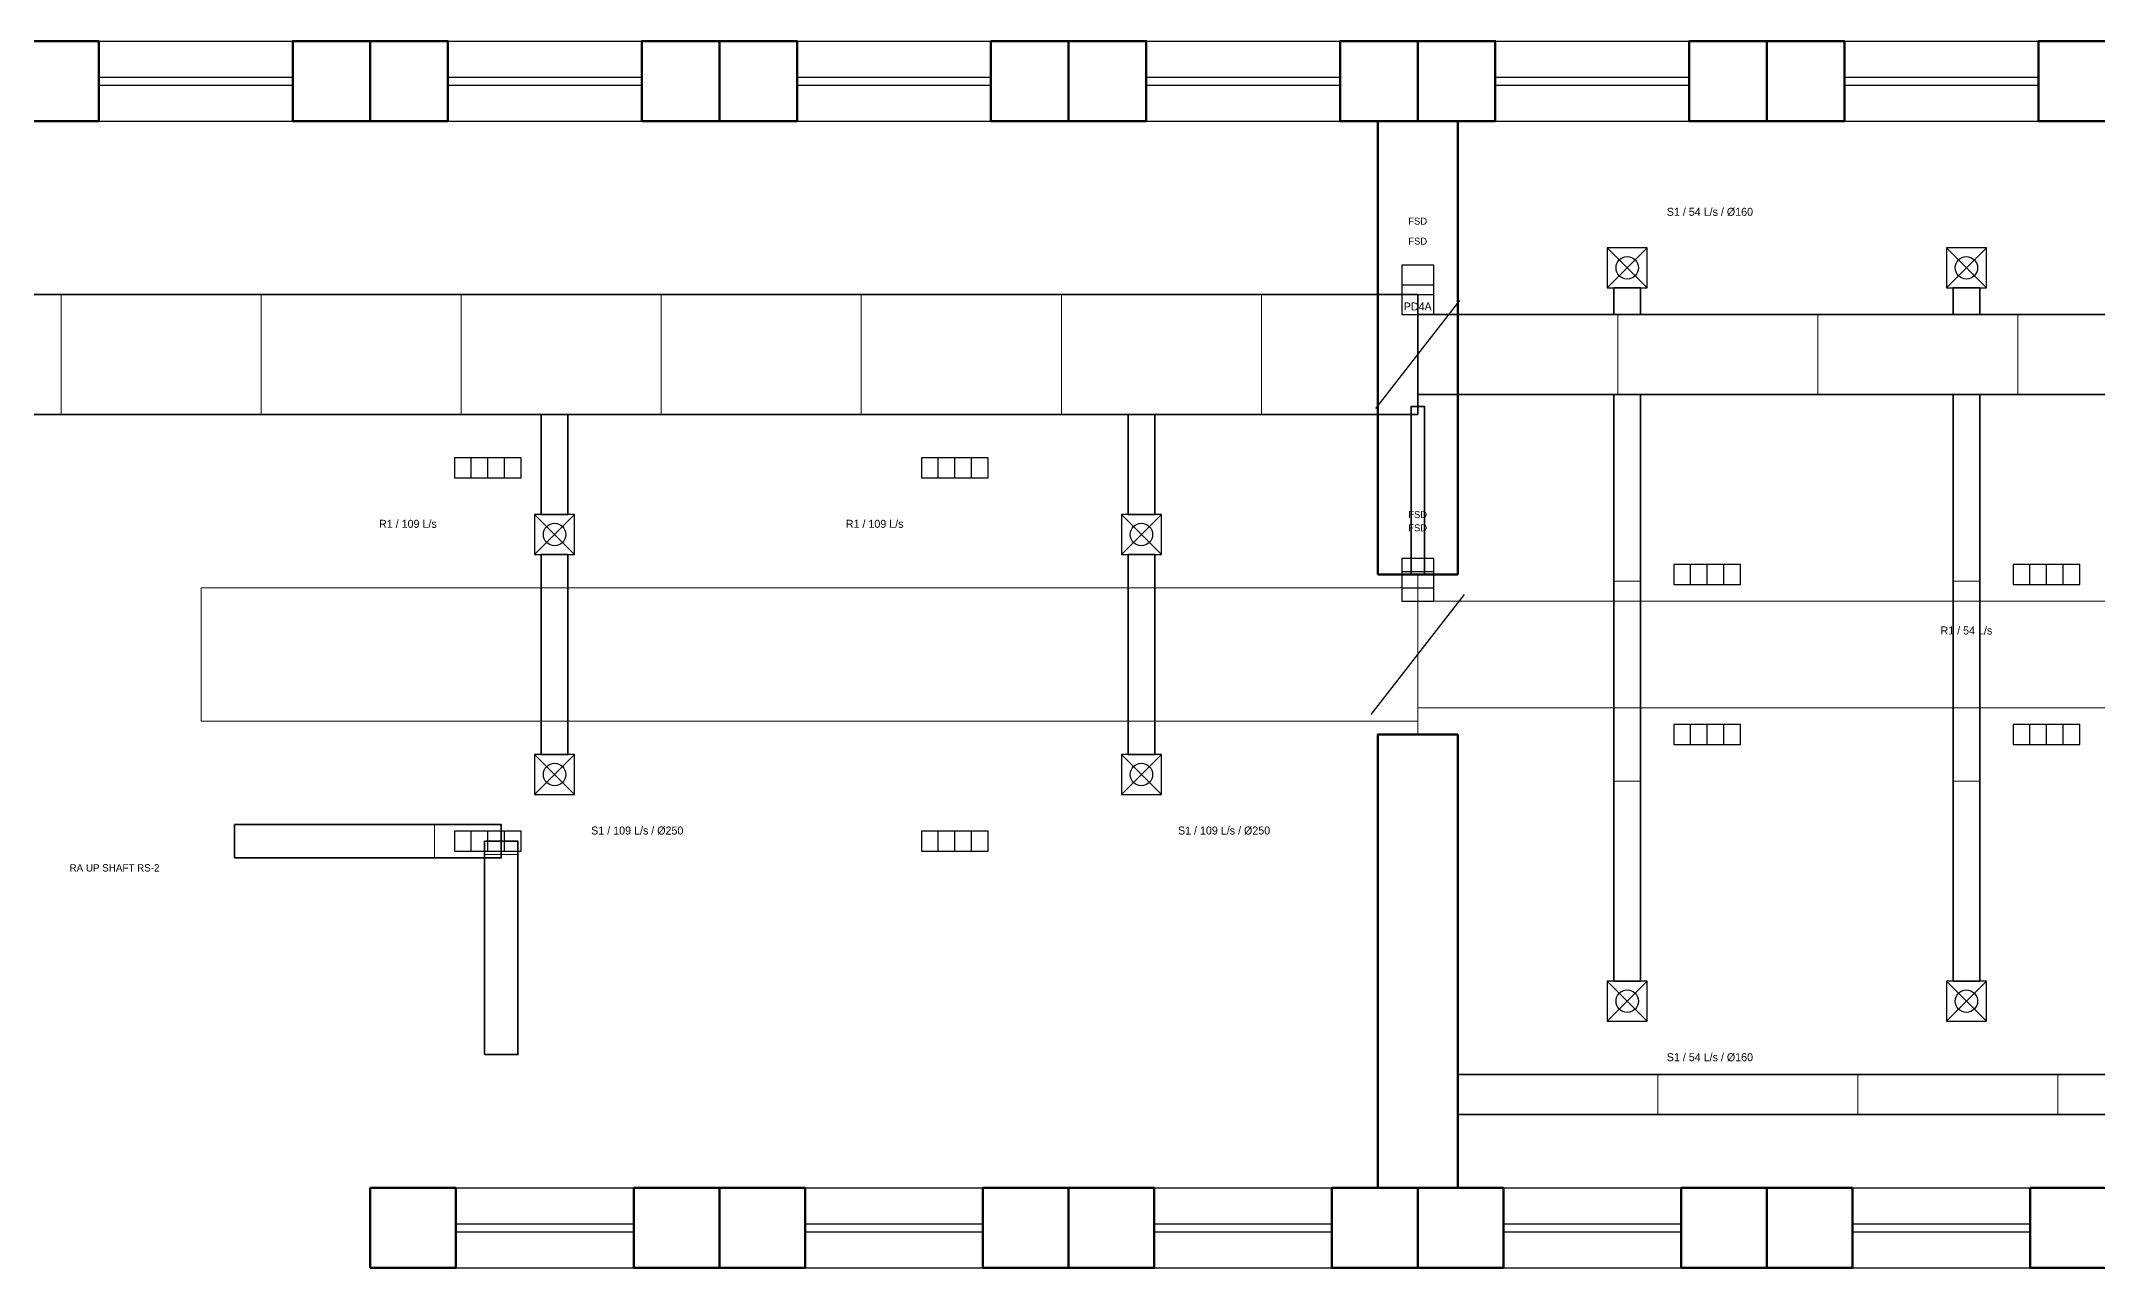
# Model space of a CAD drawing. Header units: millimetres. Extents: x 0 to 251977, y -4600 to 4600.
# Drawn here: x 73804 to 89226, y -4600 to 4600 of the extents above; entities that cross this region are included whole.
import ezdxf
from ezdxf.enums import TextEntityAlignment as Align

# ---------------------------------------------------------------- set-up
doc = ezdxf.new("R2010")
doc.units = ezdxf.units.MM
doc.linetypes.add('DASHED', pattern=[1.524, 1.27, -0.254])
for name, color, linetype, lineweight in [('A-ANNO-TEXT', 7, 'CONTINUOUS', 25), ('A-DOOR-PRES', 1, 'CONTINUOUS', 35), ('A-GLAZ', 5, 'CONTINUOUS', 25), ('A-HIDN', 8, 'DASHED', 18), ('A-WALL-BHD', 7, 'CONTINUOUS', 50), ('A-WALL-PRHU', 7, 'CONTINUOUS', 70), ('M-ANNO-TEXT', 7, 'CONTINUOUS', 25), ('M-DUCT-EXHS', 6, 'CONTINUOUS', 35), ('M-DUCT-HIDN', 8, 'DASHED', 18), ('M-DUCT-JNT', 8, 'CONTINUOUS', 13), ('M-DUCT-SUPP', 5, 'CONTINUOUS', 35), ('M-HVAC-DAMP', 1, 'CONTINUOUS', 25), ('M-HVAC-DIFF', 5, 'CONTINUOUS', 25), ('M-HVAC-GRIL', 30, 'CONTINUOUS', 25)]:
    doc.layers.add(name, color=color, linetype=linetype, lineweight=lineweight)

msp = doc.modelspace()

# ---------------------------------------------------------------- linework, layer by layer
at = {"layer": 'A-DOOR-PRES'}
for p, q in [((83826, 600), (84426, 600)), ((83826, -600), (84426, -600))]:
    msp.add_line(p, q, dxfattribs=at)
msp.add_lwpolyline([(84076, 600), (84176, 600), (84176, 1860), (84076, 1860)], close=True, dxfattribs=at)
at = {"layer": 'A-GLAZ'}
for p, q in [((74236, 4600), (75690, 4600)), ((76854, 4600), (78308, 4600)), ((79472, 4600), (80926, 4600)), ((82090, 4600), (83544, 4600)), ((84708, 4600), (86162, 4600)), ((87326, 4600), (88780, 4600)), ((74236, 4330), (75690, 4330)), ((76854, 4330), (78308, 4330)), ((79472, 4330), (80926, 4330)), ((82090, 4330), (83544, 4330)), ((84708, 4330), (86162, 4330)), ((87326, 4330), (88780, 4330)), ((74236, 4270), (75690, 4270)), ((76854, 4270), (78308, 4270)), ((79472, 4270), (80926, 4270)), ((82090, 4270), (83544, 4270)), ((84708, 4270), (86162, 4270)), ((87326, 4270), (88780, 4270)), ((74236, 4000), (75690, 4000)), ((76854, 4000), (78308, 4000)), ((79472, 4000), (80926, 4000)), ((82090, 4000), (83544, 4000)), ((84708, 4000), (86162, 4000)), ((87326, 4000), (88780, 4000)), ((76914, -4000), (78247, -4000)), ((79532, -4000), (80865, -4000)), ((82150, -4000), (83483, -4000)), ((84768, -4000), (86101, -4000)), ((87386, -4000), (88719, -4000)), ((76914, -4270), (78247, -4270)), ((79532, -4270), (80865, -4270)), ((82150, -4270), (83483, -4270)), ((84768, -4270), (86101, -4270)), ((87386, -4270), (88719, -4270)), ((76914, -4330), (78247, -4330)), ((79532, -4330), (80865, -4330)), ((82150, -4330), (83483, -4330)), ((84768, -4330), (86101, -4330)), ((87386, -4330), (88719, -4330)), ((76914, -4600), (78247, -4600)), ((79532, -4600), (80865, -4600)), ((82150, -4600), (83483, -4600)), ((84768, -4600), (86101, -4600)), ((87386, -4600), (88719, -4600))]:
    msp.add_line(p, q, dxfattribs=at)
at = {"layer": 'A-HIDN'}
msp.add_line((84126, -600), (84126, 600), dxfattribs=at)
at = {"layer": 'A-WALL-BHD'}
for points in [[(83826, 600), (84426, 600), (84426, 4000), (83826, 4000)], [(83826, -4000), (84426, -4000), (84426, -600), (83826, -600)]]:
    msp.add_lwpolyline(points, close=True, dxfattribs=at)
at = {"layer": 'A-WALL-PRHU'}
for points in [[(73654, 4000), (74236, 4000), (74236, 4600), (73654, 4600)], [(75690, 4000), (76272, 4000), (76272, 4600), (75690, 4600)], [(76272, 4000), (76854, 4000), (76854, 4600), (76272, 4600)], [(78308, 4000), (78890, 4000), (78890, 4600), (78308, 4600)], [(78890, 4000), (79472, 4000), (79472, 4600), (78890, 4600)], [(80926, 4000), (81508, 4000), (81508, 4600), (80926, 4600)], [(81508, 4000), (82090, 4000), (82090, 4600), (81508, 4600)], [(83544, 4000), (84126, 4000), (84126, 4600), (83544, 4600)], [(84126, 4000), (84708, 4000), (84708, 4600), (84126, 4600)], [(86162, 4000), (86744, 4000), (86744, 4600), (86162, 4600)], [(86744, 4000), (87326, 4000), (87326, 4600), (86744, 4600)], [(88780, 4000), (89362, 4000), (89362, 4600), (88780, 4600)], [(76272, -4600), (76914, -4600), (76914, -4000), (76272, -4000)], [(78247, -4600), (78890, -4600), (78890, -4000), (78247, -4000)], [(78890, -4600), (79532, -4600), (79532, -4000), (78890, -4000)], [(80865, -4600), (81508, -4600), (81508, -4000), (80865, -4000)], [(81508, -4600), (82150, -4600), (82150, -4000), (81508, -4000)], [(83483, -4600), (84126, -4600), (84126, -4000), (83483, -4000)], [(84126, -4600), (84768, -4600), (84768, -4000), (84126, -4000)], [(86101, -4600), (86744, -4600), (86744, -4000), (86101, -4000)], [(86744, -4600), (87386, -4600), (87386, -4000), (86744, -4000)], [(88719, -4600), (89362, -4600), (89362, -4000), (88719, -4000)]]:
    msp.add_lwpolyline(points, close=True, dxfattribs=at)
at = {"layer": 'M-DUCT-EXHS'}
for points in [[(75254, -1525), (77254, -1525), (77254, -1275), (75254, -1275)], [(77129, -3000), (77379, -3000), (77379, -1400), (77129, -1400)], [(84426, -3450), (104170, -3450), (104170, -3150), (84426, -3150)]]:
    msp.add_lwpolyline(points, close=True, dxfattribs=at)
at = {"layer": 'M-DUCT-HIDN'}
for points in [[(75004, -500), (84126, -500), (84126, 500), (75004, 500)], [(84126, -400), (104170, -400), (104170, 400), (84126, 400)]]:
    msp.add_lwpolyline(points, close=True, dxfattribs=at)
at = {"layer": 'M-DUCT-JNT'}
for p, q in [((73954, 1800), (73954, 2700)), ((75454, 1800), (75454, 2700)), ((76954, 1800), (76954, 2700)), ((78454, 1800), (78454, 2700)), ((79954, 1800), (79954, 2700)), ((81454, 1800), (81454, 2700)), ((82954, 1800), (82954, 2700)), ((85626, 1950), (85626, 2550)), ((87126, 1950), (87126, 2550)), ((88626, 1950), (88626, 2550)), ((77554, 750), (77754, 750)), ((81954, 750), (82154, 750)), ((85597, 550), (85797, 550)), ((88140, 550), (88340, 550)), ((85597, -950), (85797, -950)), ((88140, -950), (88340, -950)), ((76754, -1525), (76754, -1275)), ((77129, -1500), (77379, -1500)), ((85926, -3450), (85926, -3150)), ((87426, -3450), (87426, -3150)), ((88926, -3450), (88926, -3150))]:
    msp.add_line(p, q, dxfattribs=at)
at = {"layer": 'M-DUCT-SUPP'}
for points in [[(69454, 1800), (84126, 1800), (84126, 2700), (69454, 2700)], [(85597, 2550), (85797, 2550), (85797, 2750), (85597, 2750)], [(88140, 2550), (88340, 2550), (88340, 2750), (88140, 2750)], [(84126, 1950), (104170, 1950), (104170, 2550), (84126, 2550)], [(85597, -2450), (85797, -2450), (85797, 1950), (85597, 1950)], [(88140, -2450), (88340, -2450), (88340, 1950), (88140, 1950)], [(77554, 1050), (77754, 1050), (77754, 1800), (77554, 1800)], [(81954, 1050), (82154, 1050), (82154, 1800), (81954, 1800)], [(77554, -750), (77754, -750), (77754, 750), (77554, 750)], [(81954, -750), (82154, -750), (82154, 750), (81954, 750)]]:
    msp.add_lwpolyline(points, close=True, dxfattribs=at)
at = {"layer": 'M-HVAC-DAMP'}
for p, q in [((83811, 1845), (84441, 2655)), ((83916, 1980), (84336, 2520)), ((83776, -450), (84476, 450)), ((83846, -360), (84406, 360))]:
    msp.add_line(p, q, dxfattribs=at)
for points in [[(84006, 2700), (84246, 2700), (84246, 2920), (84006, 2920)], [(84006, 2550), (84246, 2550), (84246, 2770), (84006, 2770)], [(84006, 500), (84246, 500), (84246, 720), (84006, 720)], [(84006, 400), (84246, 400), (84246, 620), (84006, 620)]]:
    msp.add_lwpolyline(points, close=True, dxfattribs=at)
at = {"layer": 'M-HVAC-DIFF'}
for p, q in [((85547, 2750), (85847, 3050)), ((85547, 3050), (85847, 2750)), ((88090, 2750), (88390, 3050)), ((88090, 3050), (88390, 2750)), ((77504, 750), (77804, 1050)), ((77504, 1050), (77804, 750)), ((81904, 750), (82204, 1050)), ((81904, 1050), (82204, 750)), ((77504, -1050), (77804, -750)), ((77504, -750), (77804, -1050)), ((81904, -1050), (82204, -750)), ((81904, -750), (82204, -1050)), ((85547, -2750), (85847, -2450)), ((85547, -2450), (85847, -2750)), ((88090, -2750), (88390, -2450)), ((88090, -2450), (88390, -2750))]:
    msp.add_line(p, q, dxfattribs=at)
for points in [[(85547, 2750), (85847, 2750), (85847, 3050), (85547, 3050)], [(88090, 2750), (88390, 2750), (88390, 3050), (88090, 3050)], [(77504, 750), (77804, 750), (77804, 1050), (77504, 1050)], [(81904, 750), (82204, 750), (82204, 1050), (81904, 1050)], [(77504, -1050), (77804, -1050), (77804, -750), (77504, -750)], [(81904, -1050), (82204, -1050), (82204, -750), (81904, -750)], [(85547, -2750), (85847, -2750), (85847, -2450), (85547, -2450)], [(88090, -2750), (88390, -2750), (88390, -2450), (88090, -2450)]]:
    msp.add_lwpolyline(points, close=True, dxfattribs=at)
for centre in [(85697, 2900), (88240, 2900), (77654, 900), (82054, 900), (77654, -900), (82054, -900), (85697, -2600), (88240, -2600)]:
    msp.add_circle(centre, 84, dxfattribs=at)
at = {"layer": 'M-HVAC-GRIL'}
for p, q in [((77029, 1325), (77029, 1475)), ((77154, 1325), (77154, 1475)), ((77279, 1325), (77279, 1475)), ((80529, 1325), (80529, 1475)), ((80654, 1325), (80654, 1475)), ((80779, 1325), (80779, 1475)), ((86172, 525), (86172, 675)), ((86297, 525), (86297, 675)), ((86422, 525), (86422, 675)), ((88715, 525), (88715, 675)), ((88840, 525), (88840, 675)), ((88965, 525), (88965, 675)), ((86172, -675), (86172, -525)), ((86297, -675), (86297, -525)), ((86422, -675), (86422, -525)), ((88715, -675), (88715, -525)), ((88840, -675), (88840, -525)), ((88965, -675), (88965, -525)), ((77029, -1475), (77029, -1325)), ((77154, -1475), (77154, -1325)), ((77279, -1475), (77279, -1325)), ((80529, -1475), (80529, -1325)), ((80654, -1475), (80654, -1325)), ((80779, -1475), (80779, -1325))]:
    msp.add_line(p, q, dxfattribs=at)
for points in [[(76904, 1325), (77404, 1325), (77404, 1475), (76904, 1475)], [(80404, 1325), (80904, 1325), (80904, 1475), (80404, 1475)], [(86047, 525), (86547, 525), (86547, 675), (86047, 675)], [(88590, 525), (89090, 525), (89090, 675), (88590, 675)], [(86047, -675), (86547, -675), (86547, -525), (86047, -525)], [(88590, -675), (89090, -675), (89090, -525), (88590, -525)], [(76904, -1475), (77404, -1475), (77404, -1325), (76904, -1325)], [(80404, -1475), (80904, -1475), (80904, -1325), (80404, -1325)]]:
    msp.add_lwpolyline(points, close=True, dxfattribs=at)

# ---------------------------------------------------------------- texts
at = {"layer": 'A-ANNO-TEXT'}
msp.add_text('PD4A', height=60, dxfattribs=at).set_placement((84126, 2610), align=Align.MIDDLE_CENTER)
at = {"layer": 'M-ANNO-TEXT'}
for s, height, p in [('FSD', 52.5, (84126, 3250)), ('S1 / 54 L/s / Ø160', 60, (86317, 3320)), ('FSD', 52.5, (84126, 3100)), ('R1 / 109 L/s', 60, (76554, 980)), ('R1 / 109 L/s', 60, (80054, 980)), ('FSD', 52.5, (84126, 1050)), ('FSD', 52.5, (84126, 950)), ('R1 / 54 L/s', 60, (88240, 180)), ('S1 / 109 L/s / Ø250', 60, (78274, -1320)), ('S1 / 109 L/s / Ø250', 60, (82674, -1320)), ('RA UP SHAFT RS-2', 55, (74354, -1600)), ('S1 / 54 L/s / Ø160', 60, (86317, -3020))]:
    msp.add_text(s, height=height, dxfattribs=at).set_placement(p, align=Align.MIDDLE_CENTER)

doc.saveas('drawing.dxf')
